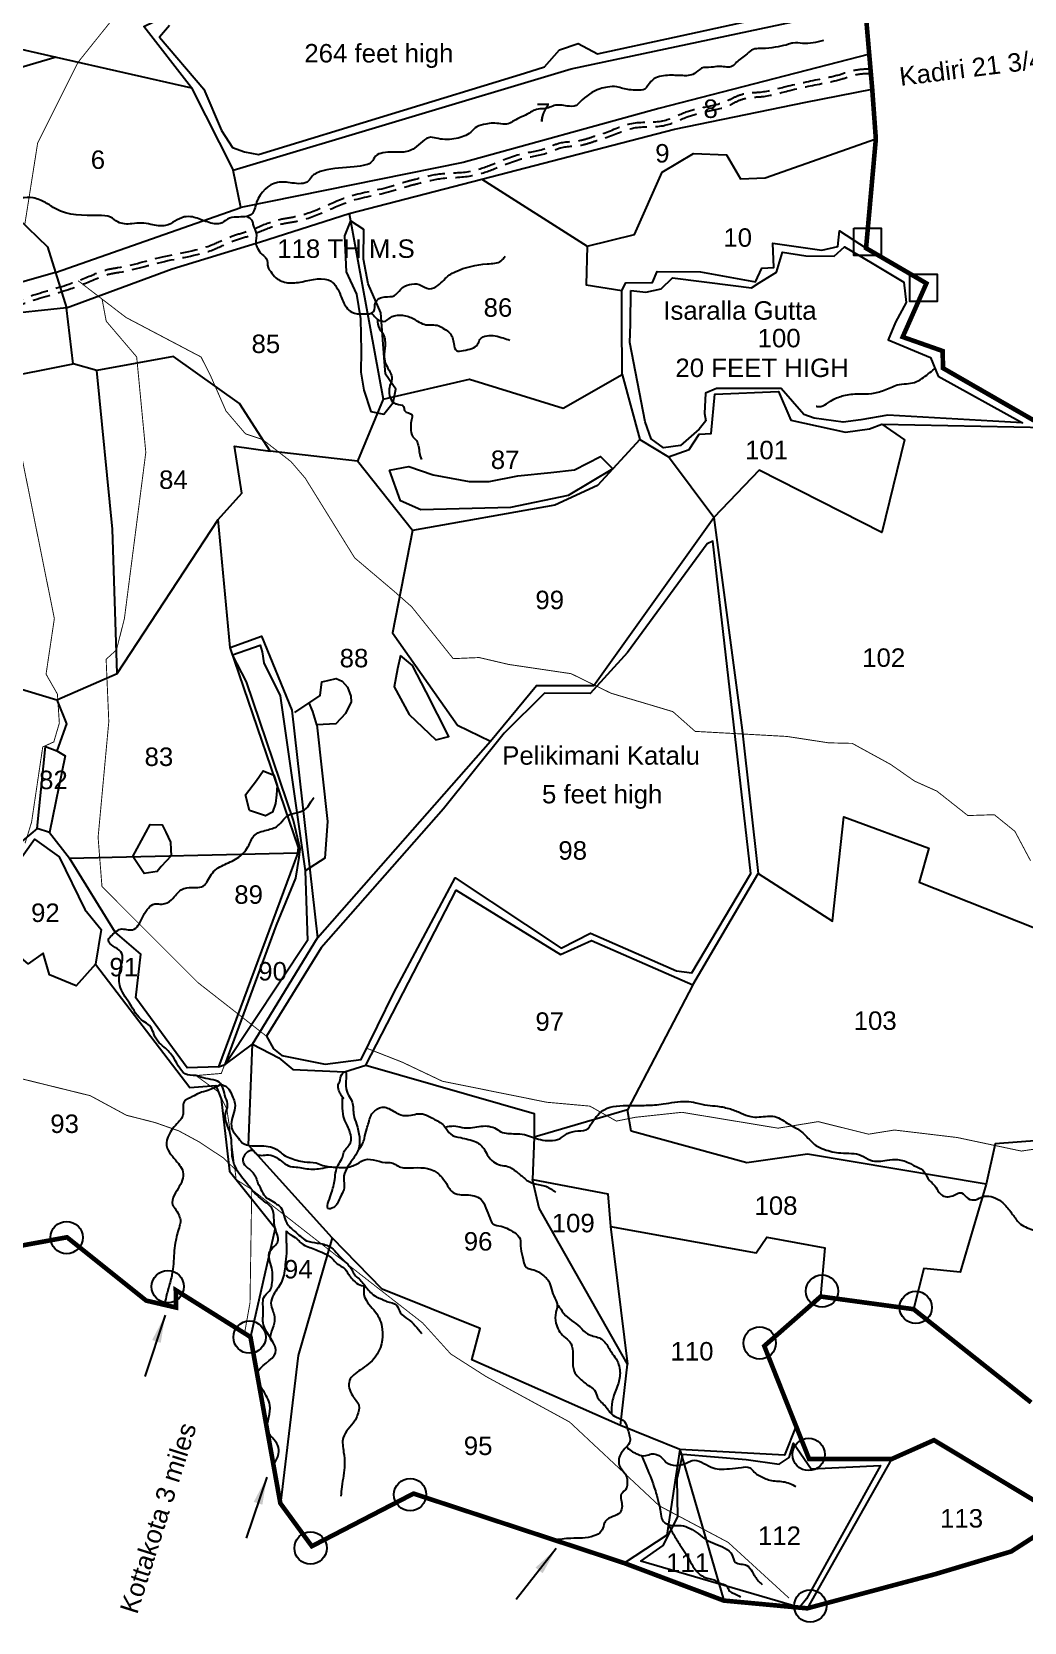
# Model space of a CAD drawing. Header units: feet. Extents: x 814082 to 825211, y 1573861 to 1581762.
# Drawn here: x 816728 to 817803, y 1579119 to 1580842 of the extents above; entities that cross this region are included whole.
import ezdxf
from ezdxf.enums import TextEntityAlignment as Align

# ---------------------------------------------------------------- set-up
doc = ezdxf.new("R2010")
doc.units = ezdxf.units.FT
doc.header["$LTSCALE"] = 15
doc.header["$MEASUREMENT"] = 0
doc.linetypes.add('HIDDEN2', pattern=[0.1875, 0.125, -0.0625])
for name, color, linetype in [('HILL', 223, 'Continuous'), ('PLOT', 7, 'Continuous'), ('PLOT NO', 7, 'Continuous'), ('ROADS', 6, 'HIDDEN2'), ('TANKS-STREAM', 4, 'Continuous'), ('VILLAGE STONES', 240, 'Continuous')]:
    doc.layers.add(name, color=color, linetype=linetype)
doc.layers.add('VILLAGE BOUNDRY', color=5, linetype='HIDDEN2', lineweight=100)
doc.styles.get("Standard").update_dxf_attribs({"font": 'arial.ttf'})
doc.linetypes.add('DOTS', pattern='A,1e-06,-3,["●",Standard,S=3,R=0,X=-1.25,Y=-1.25],-3', length=6.000001)
doc.dimstyles.get("Standard").update_dxf_attribs({"dimtxt": 0.18, "dimasz": 0.18, "dimexe": 0.18, "dimexo": 0.0625, "dimgap": 0.09, "dimtad": 0, "dimtih": 1, "dimtoh": 1, "dimdec": 4, "dimzin": 0, "dimdsep": 46, "dimtxsty": 'Standard', "dimcen": 0.09, "dimadec": 0, "dimazin": 0, "dimtfac": 1, "dimtdec": 4, "dimtofl": 0, "dimtmove": 0, "dimatfit": 3, "dimfxl": 1, "dimtolj": 1, "dimtzin": 0, "dimarcsym": 0})

msp = doc.modelspace()

# ---------------------------------------------------------------- linework, layer by layer
at = {"layer": 'HILL', "lineweight": -2}
for points in [[(816876.6, 1580848.7), (816866.1, 1580836), (816914.1, 1580779.7), (816933.1, 1580734.9), (816945.2, 1580716.7), (816958, 1580711.8), (816973.3, 1580708.9), (817261.3, 1580797.1), (817283.2, 1580803.8), (817299.3, 1580822.4), (817319.8, 1580829.2), (817340.4, 1580818), (817424, 1580836.2), (817571.6, 1580868.3), (817605.9, 1580875.9), (817611.9, 1580884.3), (817620, 1580895.7), (817640.8, 1580901.6)], [(817084.3, 1580496.3), (817084, 1580473), (817087.2, 1580453.6), (817095, 1580430.6), (817108.9, 1580427.7), (817119, 1580440.4), (817121.9, 1580454.6), (817110.9, 1580471.1), (817109.5, 1580488.9), (817105.7, 1580537.3), (817092.1, 1580568.7), (817086.9, 1580595.5), (817087.5, 1580627.9), (817072.9, 1580637.3), (817066.5, 1580620.8), (817068.1, 1580581.9), (817079.4, 1580557.7), (817083.6, 1580531.1), (817084.3, 1580496.3)], [(817376.6, 1580561.8), (817392.8, 1580560), (817409.6, 1580563.6), (817421.8, 1580575.2), (817487.7, 1580567.1), (817507.5, 1580564.6), (817515.7, 1580570), (817534.7, 1580581.5), (817541, 1580603), (817566.3, 1580599.3), (817597, 1580598.8), (817608.2, 1580608.9), (817638.3, 1580591.1), (817672.5, 1580570.8), (817675.2, 1580548.6), (817663.6, 1580527.2), (817655.7, 1580508.1), (817701.3, 1580489.2), (817709.7, 1580468.7), (817801.3, 1580418.3), (817769, 1580420.1), (817655.1, 1580426.6), (817625.8, 1580421.4), (817606.8, 1580419), (817575.4, 1580423.3), (817564.3, 1580427.2), (817539.5, 1580455.6), (817469.4, 1580455.4), (817457.6, 1580450.5), (817456.5, 1580428.3), (817457.9, 1580420.3), (817450.6, 1580411.3), (817430.4, 1580393.9), (817412.1, 1580391.3), (817398.7, 1580401.1), (817392.4, 1580419.5), (817375.7, 1580505.4), (817376.5, 1580525.2), (817376.6, 1580561.8)], [(817115.1, 1580366.9), (817136.2, 1580370.8), (817162.5, 1580361.8), (817201.4, 1580354.8), (817223.3, 1580354.8), (817254.4, 1580361), (817289.9, 1580364.6), (817315.8, 1580367.3), (817344, 1580381.9), (817357.3, 1580368.6), (817308.7, 1580339.7), (817246.4, 1580326.6), (817149.1, 1580323.9), (817127.2, 1580333.7), (817115.1, 1580366.9)], [(816981.9, 1579753.7), (816989.4, 1579740.1), (816998.6, 1579732.9), (817045.5, 1579723.3), (817084.5, 1579728.5), (817120, 1579800.8), (817186.3, 1579925.5), (817301.2, 1579849.3), (817332.9, 1579865.2), (817426.2, 1579824.5), (817442.8, 1579822.4), (817506.7, 1579929.9), (817465.7, 1580290), (817459.5, 1580287.1), (817373, 1580169.5), (817332.7, 1580125.2), (817283.3, 1580125.5), (817239.3, 1580082.2), (817173.6, 1580000), (817041.2, 1579849.6), (816981.9, 1579753.7)], [(816945.1, 1580167), (816974.9, 1580177.3), (816977.3, 1580170.3), (816979.1, 1580158.1), (816996.8, 1580122.5), (817023.7, 1579933), (817026.4, 1579857.4), (816937.2, 1579723.2), (816992.9, 1579874), (817013.6, 1579924.8), (817017.2, 1579947.4), (817018.5, 1579956.7), (817011.1, 1579987.6), (816960.2, 1580137.7), (816945.1, 1580167)], [(817127, 1580166.3), (817124, 1580151.8), (817120.2, 1580132.4), (817136.5, 1580102.4), (817165.5, 1580074.7), (817179.5, 1580078.5), (817154.8, 1580126.7), (817140.1, 1580155.5), (817127, 1580166.3)], [(817012.7, 1580104.6), (817040, 1580122.7), (817041.8, 1580137.7), (817048.4, 1580139.2), (817057.3, 1580141.3), (817064, 1580138.5), (817069.6, 1580132), (817073.3, 1580122.3), (817073.5, 1580116), (817067.5, 1580103.5), (817057, 1580092.2), (817036.4, 1580091.2), (817032, 1580105.4), (817028.3, 1580115)], [(817036.4, 1580091.2), (817047.9, 1579986.3), (817045, 1579946.6), (817023.7, 1579933)], [(816963.3, 1579998.2), (816959.2, 1580015.4), (816971.1, 1580030.7), (816978.3, 1580041.4), (816989.7, 1580036.7), (816993.6, 1580025.3), (816992.7, 1580015.1), (816991.5, 1580006), (816988.4, 1579996.3), (816980.8, 1579992.5), (816963.3, 1579998.2)], [(816836.9, 1579948.3), (816855.8, 1579983), (816869, 1579982.6), (816872.7, 1579974.9), (816877.9, 1579964.1), (816878.3, 1579956.1), (816878.5, 1579949.3), (816867.8, 1579937.6), (816863.4, 1579932.3), (816849.3, 1579929.9), (816836.9, 1579948.3)], [(817427.6, 1579232.9), (817426.8, 1579274.1), (817432.9, 1579301.1), (817501.7, 1579295.3), (817537.4, 1579290), (817548.1, 1579297.2), (817552.8, 1579312.9), (817572.2, 1579285.1), (817647.1, 1579288.6), (817567, 1579144.3), (817559.3, 1579134.7), (817387.5, 1579185.1), (817411.7, 1579201.9), (817427.6, 1579232.9)]]:
    msp.add_lwpolyline(points, dxfattribs=at)
at = {"layer": 'PLOT', "lineweight": -2}
for points in [[(816206.9, 1580871.3), (816331.7, 1580810.6), (816345.7, 1580915.9), (816417.4, 1580938.8), (816655.7, 1580977.3), (816610.1, 1580836), (816625.4, 1580843.7), (816753.8, 1580814.6), (816900.6, 1580781.3), (816848.8, 1580847.7), (816990.3, 1580916.4), (816992.2, 1581168.8), (816937.1, 1581139.6), (816906.2, 1581129.8), (816890.6, 1581152.8), (816855.1, 1581140.6), (816812.4, 1581131.8), (816773.7, 1581105.8), (816753, 1581091.9), (816738, 1581018.1), (816655.7, 1580977.3)], [(816900.6, 1580781.3), (816945.9, 1580692), (817312.2, 1580801.7), (817630.6, 1580869.2)], [(816753.8, 1580814.6), (816583.4, 1580764.3), (816744.4, 1580609.1), (816753.3, 1580581), (816953.9, 1580651.6)], [(817635.5, 1580817.7), (817407, 1580759), (817195.1, 1580700.5), (816953.9, 1580651.6), (816945.9, 1580692)], [(817215.1, 1580682.2), (817424.1, 1580736.6), (817566.3, 1580765.8), (817638.3, 1580779.6)], [(816753.3, 1580581), (816488.7, 1580505.8), (816465.9, 1580543.7), (816457.6, 1580555.2), (816433.2, 1580671.4), (816528.6, 1580691.6), (816529.5, 1580717.8), (816568.5, 1580740.4), (816583.4, 1580764.3)], [(817071.5, 1580645.2), (817215.1, 1580682.2), (817329.2, 1580609.8), (817380.6, 1580622.2), (817410.8, 1580689.7), (817444.5, 1580709.9), (817480.5, 1580708.7), (817495.7, 1580682.6), (817522.2, 1580683.7), (817642.2, 1580725.9)], [(816765.3, 1580542.7), (816879.5, 1580585), (816975.4, 1580614.2), (817071.5, 1580645.2), (817108.4, 1580444), (817080.6, 1580376.6), (816985.9, 1580387.5), (816952.5, 1580439.3), (816881.2, 1580490), (816798.1, 1580474.8), (816772.4, 1580482.2)], [(817329.2, 1580609.8), (817328.3, 1580567.9), (817366.8, 1580561.8), (817371.2, 1580570), (817400, 1580570.2), (817405.2, 1580582.2), (817452.1, 1580582), (817511.7, 1580571), (817518.6, 1580585.8), (817531.6, 1580586.6), (817530.5, 1580612.8), (817583.7, 1580605.2), (817600.9, 1580609.2), (817602.8, 1580626.4), (817631.6, 1580607.5)], [(816753.3, 1580581), (816765.3, 1580542.7)], [(817108.4, 1580444), (817201.8, 1580465.6), (817303.2, 1580434), (817367.4, 1580470.7), (817367, 1580529.5), (817366.8, 1580561.8)], [(816466.4, 1580424.5), (816571, 1580443.2), (816734.4, 1580474.6), (816772.4, 1580482.2), (816765.3, 1580542.7), (816690.1, 1580534.8), (816525, 1580484.9), (816442.9, 1580463.2)], [(816606.8, 1580152.9), (816641.8, 1580152.2), (816754.5, 1580118.2), (816820.2, 1580146.7), (816815.1, 1580303.2), (816798.1, 1580474.8)], [(817367.4, 1580470.7), (817386.6, 1580400.3), (817417.5, 1580381.4), (817440, 1580389.4), (817450.9, 1580406), (817463.7, 1580406.9), (817467.8, 1580449.5), (817536.7, 1580452.1), (817550.2, 1580421), (817609.4, 1580408.2), (817635.3, 1580411.6), (817648.8, 1580416.8), (817827.5, 1580413.4)], [(817648.8, 1580416.8), (817673.2, 1580400), (817648.8, 1580299.4), (817515.8, 1580367.1), (817466.6, 1580315.7), (817417.5, 1580381.4)], [(816820.2, 1580146.7), (816929.5, 1580313.4), (816955, 1580342.1), (816947.2, 1580392.9), (816985.9, 1580387.5)], [(817386.6, 1580400.3), (817340.4, 1580350.4), (817294.3, 1580329), (817140.2, 1580301.7), (817080.6, 1580376.6)], [(817140.2, 1580301.7), (817118.3, 1580190.7), (817188.9, 1580090.7), (817224.7, 1580073.3), (817274.6, 1580133.6), (817336.6, 1580133.6), (817466.6, 1580315.7), (817497.2, 1580085.2), (817514.7, 1579929.9), (817595.3, 1579878.5), (817607.5, 1579991.5), (817699.7, 1579957.3), (817689.3, 1579920.6), (817850.6, 1579856.8), (817880.4, 1579927.5)], [(816746.7, 1579974.3), (816768.4, 1579946.7), (817015.7, 1579952.5), (817016.6, 1579958.2), (816942.4, 1580174.9), (816929.5, 1580313.4)], [(816942.4, 1580174.9), (816976.4, 1580187.2), (817009.3, 1580107), (817037, 1579860.2)], [(816754.5, 1580118.2), (816765.1, 1580092.3), (816754.8, 1580062.9), (816763.6, 1580057.6), (816746.7, 1579974.3), (816733.2, 1579978.6), (816742.5, 1580067.5), (816754.8, 1580062.9)], [(817053, 1579535.3), (816962.3, 1579635.7), (816966.7, 1579745.3), (817037, 1579860.2), (817224.7, 1580073.3)], [(816733.2, 1579978.6), (816712.9, 1579961.5)], [(816685.7, 1579904.8), (816730.5, 1579967.2), (816757.1, 1579948.2), (816785.1, 1579891.2), (816802.7, 1579869.5), (816796.4, 1579831.7), (816775.5, 1579808.5), (816746.9, 1579820.3), (816739.7, 1579843.7), (816723.7, 1579832), (816691.8, 1579859)], [(817015.7, 1579952.5), (816929.9, 1579720.7), (816937.2, 1579723.2), (816966.7, 1579745.3)], [(816929.9, 1579720.7), (816896, 1579719.4), (816840.2, 1579795.5), (816845.6, 1579842.7), (816818, 1579866.3), (816768.4, 1579946.7)], [(816966.7, 1579745.3), (816995.2, 1579730.3), (817010.4, 1579717.6), (817066.5, 1579715.2), (817089.5, 1579722.3), (817187.3, 1579912.1), (817300.6, 1579842.4), (817334.1, 1579857.4), (817444, 1579809.5), (817514.7, 1579929.9)], [(816796.4, 1579831.7), (816898.8, 1579698), (816927, 1579700.5), (816932.7, 1579686), (816941.7, 1579607.7), (816991.3, 1579545.7), (816964.5, 1579427.9)], [(817444, 1579809.5), (817373, 1579674)], [(817089.5, 1579722.3), (817271.9, 1579670.1), (817272, 1579644.3)], [(817761.9, 1579593.5), (817568.1, 1579626), (817502.3, 1579616.5), (817376.9, 1579650.9), (817373, 1579674), (817272, 1579644.3), (817270.3, 1579598.4), (817351.8, 1579582.8), (817354.7, 1579547.5), (817373, 1579398.3), (817277.2, 1579567.5), (817270.3, 1579598.4)], [(817819.2, 1579640.9), (817771.6, 1579637.3), (817761.9, 1579593.5), (817733.4, 1579498.1), (817694.2, 1579502.2), (817683.1, 1579458)], [(817354.7, 1579547.5), (817512.4, 1579519.1), (817524.2, 1579536.1), (817586.8, 1579524.6), (817582.4, 1579471.7)], [(817365.4, 1579332.1), (817204.3, 1579403), (817213.6, 1579436.9), (817107.4, 1579479.7), (817053, 1579535.3), (817016.1, 1579407.7), (816996.9, 1579247.7)], [(817555.7, 1579331.5), (817543.1, 1579299.8), (817429.7, 1579306), (817365.4, 1579332.1), (817373, 1579398.3)], [(817429.7, 1579306), (817415.8, 1579213.3), (817369.3, 1579183)], [(817429.7, 1579306), (817477.4, 1579142.3)], [(817659.2, 1579295.6), (817567.8, 1579133.9)]]:
    msp.add_lwpolyline(points, dxfattribs=at)
at = {"layer": 'ROADS', "linetype": 'DOTS', "lineweight": -2, "ltscale": 0.15, "const_width": 1}
for points in [[(816830.1, 1580874.3), (816777.8, 1580809.1), (816733.9, 1580721.5), (816719.9, 1580632.7)], [(816981.9, 1579753.7), (816907.5, 1579811.9), (816803.6, 1579915.8), (816799.4, 1579969.2), (816811, 1580094.6), (816808.1, 1580162.1), (816819.3, 1580172.3), (816827.9, 1580206.2), (816851.1, 1580386.3), (816841.2, 1580489.7), (816808.2, 1580528.4), (816803.7, 1580552.3)], [(816707.2, 1580428.7), (816728.3, 1580323.9), (816752, 1580206.2), (816743, 1580146), (816755.3, 1580124.4), (816757.4, 1580093), (816751.4, 1580072.6), (816739.4, 1580067.1), (816727.3, 1579985.6), (816720.3, 1579962.9)], [(816622.2, 1579793), (816641.7, 1579759.5), (816663.2, 1579735.2), (816683, 1579715.9), (816738.9, 1579702.1), (816790.9, 1579689.3), (816830.1, 1579668.1), (816861.1, 1579660.2), (816886.8, 1579651.2), (816908.8, 1579639.3), (816935.1, 1579621.9), (816951.9, 1579605.6)], [(816965.9, 1579587.7), (817070.6, 1579505.9), (817151, 1579443.2), (817181.5, 1579409.5), (817219.7, 1579385.1), (817310.3, 1579335.8), (817407.6, 1579244.9), (817448.6, 1579223.2), (817482.1, 1579205.4), (817548.2, 1579144.9)]]:
    msp.add_lwpolyline(points, dxfattribs=at)
at = {"layer": 'ROADS', "lineweight": -2, "ltscale": 10, "const_width": 1}
for points in [[(816777.8, 1580572.2), (816829.7, 1580532.4), (816911, 1580489.6), (816921.6, 1580468.5), (816938, 1580431.1), (816959.1, 1580406.4), (816977.8, 1580400.1), (817008.5, 1580376.2), (817023.8, 1580358.4), (817077.4, 1580272), (817120.6, 1580235.4), (817139.2, 1580219), (817184.2, 1580162.8), (817212.3, 1580164), (817244.4, 1580156.5), (817312, 1580146.5), (817355.3, 1580125.3), (817393.1, 1580114.1), (817422.2, 1580105.4), (817446.4, 1580084), (817545.9, 1580078.5), (817590.9, 1580071.6), (817616.6, 1580071), (817658.4, 1580048.1), (817684.2, 1580030.1), (817708.3, 1580019.3), (817741.9, 1579992.8), (817770.6, 1579993.7), (817792.9, 1579975.7), (817809.8, 1579943.9)], [(816955.9, 1579774), (816932.9, 1579713.4), (816905.4, 1579711.1), (816929.9, 1579693.3), (816938.9, 1579674.7), (816943.5, 1579644), (816949, 1579598.5), (816965.9, 1579587.7), (816964, 1579464.9), (816958.1, 1579431.9)], [(818527.3, 1579444.2), (818305.2, 1579536.8), (818081.7, 1579588.2), (817933.9, 1579622.3), (817847.7, 1579636.4), (817799.9, 1579629.3), (817730.2, 1579644), (817662.4, 1579652.1), (817634.3, 1579647.6), (817579.7, 1579661.2), (817536.3, 1579654.1), (817432.1, 1579671.3), (817381.6, 1579665.9), (817361, 1579661.8), (817332.3, 1579678), (817285.6, 1579682.2), (817172.4, 1579705), (817129, 1579725.6), (817090.5, 1579740.7)]]:
    msp.add_lwpolyline(points, dxfattribs=at)
at = {"layer": 'ROADS', "lineweight": -2, "ltscale": 10}
for points in [[(814950.2, 1580391.8), (814955.3, 1580392.3), (814962.8, 1580393.2), (814970.9, 1580393.4), (814975.9, 1580394.3), (814991.9, 1580393.1), (815009.4, 1580388.9), (815019.4, 1580387.1), (815031.1, 1580386.3), (815046.5, 1580385.1), (815055.2, 1580385), (815082.5, 1580383.4), (815096, 1580380.9), (815119.4, 1580380), (815133.2, 1580380), (815153.1, 1580377.7), (815167.1, 1580376.3), (815187.1, 1580373.9), (815229.8, 1580371.5), (815245.2, 1580371.1), (815271.2, 1580370), (815290.1, 1580368.8), (815316.7, 1580368.4), (815336.4, 1580367.8), (815357.6, 1580367.6), (815394.2, 1580369.6), (815445, 1580372.1), (815473.3, 1580374.2), (815492.4, 1580376.4), (815513, 1580376.4), (815529.4, 1580378.5), (815551.2, 1580381), (815602.4, 1580386.6), (815644.5, 1580385.8), (815686.8, 1580392.8), (815739.1, 1580400.9), (815776, 1580405.1), (815877.9, 1580421.1), (815921.3, 1580428.6), (815943.5, 1580433.2), (815978.7, 1580429), (816018.8, 1580429.5), (816052.1, 1580429.3), (816074.5, 1580435.3), (816155.9, 1580443.5), (816197.8, 1580445.8), (816238.8, 1580442.7), (816250.6, 1580445), (816278.3, 1580448.5), (816333.7, 1580454.4), (816377.7, 1580460.8), (816406.3, 1580467.6), (816417.7, 1580471.9), (816429.1, 1580474.8), (816464.7, 1580484), (816481.4, 1580487.9), (816543.2, 1580503), (816662.8, 1580538.8), (816693.4, 1580545), (816725.8, 1580555.6), (816767.8, 1580568.6), (816794.7, 1580579.1), (816810.3, 1580584.6), (816820.5, 1580586.4), (816869.3, 1580598.1), (816925, 1580612), (816944.2, 1580620.4), (816961.3, 1580625.9), (816975.2, 1580631.4), (816996.4, 1580638.7), (817013.8, 1580641.9), (817073.1, 1580664.1), (817114.4, 1580673.9), (817134.5, 1580680.1), (817143.6, 1580682.4), (817169.1, 1580687.9), (817201.3, 1580690.6), (817225, 1580697.7), (817257.9, 1580709.6), (817284.4, 1580715.7), (817298.8, 1580721.2), (817322.5, 1580724.4), (817333.9, 1580727.8), (817348.8, 1580732.6), (817379.7, 1580743), (817411.5, 1580745.5), (817435.4, 1580754.6), (817455.1, 1580760.1), (817480.4, 1580766.9), (817490.7, 1580771.9), (817502.3, 1580775.3), (817517.2, 1580776.7), (817544.6, 1580782.6), (817583.8, 1580791.2), (817603.5, 1580795.8), (817618.5, 1580800.3), (817636.4, 1580801.9)], [(814952.4, 1580386.9), (814957.4, 1580387.5), (814964.9, 1580388.4), (814973, 1580388.6), (814978, 1580389.4), (814994, 1580388.2), (815011.5, 1580384.1), (815021.6, 1580382.2), (815033.3, 1580381.4), (815048.7, 1580380.2), (815057.4, 1580380.1), (815084.6, 1580378.5), (815098.2, 1580376.1), (815121.5, 1580375.2), (815135.3, 1580375.2), (815155.2, 1580372.8), (815169.2, 1580371.4), (815189.2, 1580369.1), (815232, 1580366.6), (815247.3, 1580366.2), (815273.3, 1580365.2), (815292.2, 1580363.9), (815318.8, 1580363.5), (815338.5, 1580362.9), (815359.7, 1580362.7), (815396.3, 1580364.8), (815447.2, 1580367.2), (815475.4, 1580369.3), (815494.5, 1580371.6), (815515.1, 1580371.6), (815531.5, 1580373.7), (815553.3, 1580376.1), (815604.6, 1580381.7), (815646.6, 1580380.9), (815689, 1580388), (815741.2, 1580396), (815778.1, 1580400.2), (815880, 1580416.2), (815923.5, 1580423.7), (815945.6, 1580428.3), (815980.8, 1580424.1), (816020.9, 1580424.6), (816054.2, 1580424.5), (816076.6, 1580430.4), (816158, 1580438.7), (816199.9, 1580440.9), (816240.9, 1580437.8), (816252.7, 1580440.1), (816280.4, 1580443.7), (816335.8, 1580449.5), (816379.9, 1580455.9), (816408.4, 1580462.7), (816419.8, 1580467.1), (816431.2, 1580469.9), (816466.9, 1580479.1), (816483.5, 1580483), (816545.3, 1580498.2), (816664.9, 1580534), (816695.5, 1580540.1), (816727.9, 1580550.7), (816769.9, 1580563.7), (816796.9, 1580574.2), (816812.4, 1580579.7), (816822.7, 1580581.5), (816871.4, 1580593.2), (816927.1, 1580607.1), (816946.3, 1580615.6), (816963.4, 1580621), (816977.3, 1580626.5), (816998.6, 1580633.8), (817015.9, 1580637), (817075.2, 1580659.3), (817116.5, 1580669.1), (817136.6, 1580675.2), (817145.7, 1580677.5), (817171.2, 1580683), (817203.4, 1580685.8), (817227.1, 1580692.9), (817260, 1580704.7), (817286.5, 1580710.9), (817300.9, 1580716.3), (817324.6, 1580719.5), (817336.1, 1580723), (817350.9, 1580727.7), (817381.9, 1580738.1), (817413.6, 1580740.6), (817437.6, 1580749.7), (817457.2, 1580755.2), (817482.5, 1580762), (817492.8, 1580767.1), (817504.5, 1580770.5), (817519.3, 1580771.8), (817546.7, 1580777.8), (817585.9, 1580786.3), (817605.6, 1580790.9), (817620.7, 1580795.5), (817638.5, 1580797)]]:
    msp.add_spline(points, degree=3, dxfattribs=at)
at = {"layer": 'TANKS-STREAM', "lineweight": -2}
for points in [[(817585.4, 1580832.4), (817562.8, 1580829.3), (817552.4, 1580829.7), (817547.7, 1580828.4), (817536.5, 1580825.8), (817522.5, 1580823.9), (817507.6, 1580822), (817501.1, 1580816.5), (817495, 1580812.4), (817485.2, 1580804.1), (817472.1, 1580804.5), (817463.6, 1580803.5), (817453.3, 1580802.4), (817445.6, 1580796.6), (817431.2, 1580794.5), (817414.4, 1580794.5), (817398.5, 1580788.2), (817391.7, 1580779.9), (817383.9, 1580778.7), (817375, 1580779.2), (817368.2, 1580780.4), (817361.4, 1580782.3), (817351.4, 1580782), (817343.4, 1580780.1), (817321.5, 1580765.7), (817317.4, 1580762.2), (817307.6, 1580761.5), (817293.5, 1580761.9), (817287.5, 1580759.6), (817272.6, 1580757.2), (817266.5, 1580753.8), (817249.9, 1580745.5), (817243.9, 1580742.3), (817227.2, 1580743.1), (817219.4, 1580742), (817209.9, 1580739.1), (817203.2, 1580733.1), (817187.5, 1580726.4), (817167.8, 1580726.2), (817159.9, 1580727.6), (817142.3, 1580715.9), (817128.8, 1580711.5), (817118.9, 1580711.6), (817107.9, 1580710.7), (817100.1, 1580707.3), (817095.8, 1580700.9), (817089.7, 1580697.8), (817076.9, 1580695.7), (817043.1, 1580691.3), (817031.8, 1580685.7), (817027.5, 1580680.3), (817009.6, 1580678.1), (816993.8, 1580678.7), (816971.2, 1580657.2), (816965.7, 1580644.1), (816949.6, 1580641.2), (816939.6, 1580638.9), (816931.6, 1580634.1), (816923.7, 1580634.3), (816908.5, 1580639.3), (816901.6, 1580641.3), (816892.8, 1580641.3), (816872.6, 1580632.1), (816856.6, 1580633.3), (816846.4, 1580634.7), (816836.1, 1580633.9), (816820.7, 1580635.9), (816812.9, 1580641), (816799.7, 1580642.8), (816753.6, 1580650), (816742.3, 1580656.9), (816729.1, 1580661.9), (816716.1, 1580661.9), (816621, 1580624.7), (816603.3, 1580619.8), (816587.7, 1580624), (816552, 1580650.3), (816512.8, 1580662.8), (816492, 1580670.1), (816480.2, 1580666.9), (816467.4, 1580669.4), (816456.6, 1580670.4), (816447.6, 1580668.3), (816432, 1580661), (816430.9, 1580654.1), (816432.7, 1580640.9), (816434.4, 1580626.1), (816441, 1580608), (816445.9, 1580582.1), (816450.4, 1580572), (816453.9, 1580553.8), (816455.9, 1580546.5), (816462.8, 1580542.9), (816472.5, 1580540.9), (816480.8, 1580539.1), (816494, 1580536.1), (816507.2, 1580537), (816514.8, 1580540.5), (816515.8, 1580544), (816530.7, 1580543.4), (816534.6, 1580544.5), (816537.3, 1580554.4), (816545.2, 1580561.7), (816568.2, 1580594.1), (816574.4, 1580597.8), (816579.8, 1580599.8), (816584.4, 1580603.8), (816591.1, 1580610), (816594.4, 1580614.2), (816598.8, 1580618.1), (816601.4, 1580620.2), (816602.2, 1580624)], [(816961.1, 1580642), (816966.4, 1580636.8), (816967.3, 1580632.3), (816970.8, 1580623.8), (816970.2, 1580612.7), (816972, 1580607.6), (816977.3, 1580600.5), (816981.7, 1580596.3), (816983.7, 1580586.5), (816986.4, 1580582.1), (816992.1, 1580575.5), (817004.8, 1580570.1), (817020.4, 1580571.2), (817051.8, 1580571.6), (817062.2, 1580556.4), (817068.4, 1580543.5), (817074.4, 1580538.2), (817086.6, 1580536.2), (817098.1, 1580538.9), (817099.9, 1580548.4), (817110.1, 1580554.8), (817120.2, 1580555.9), (817127.3, 1580563), (817136.9, 1580568.1), (817147.5, 1580568.1), (817158.3, 1580563.5), (817167.6, 1580567.2), (817180.1, 1580578.5), (817186.5, 1580582), (817221.1, 1580590.5), (817236.2, 1580593.8), (817240.6, 1580598.9)], [(817095.9, 1580537.2), (817099.9, 1580532.5), (817104.2, 1580529.3), (817110.7, 1580528.5), (817115.9, 1580532.2), (817120.2, 1580534.3), (817127.4, 1580535), (817134.2, 1580533.9), (817145.6, 1580528.5), (817152.7, 1580525), (817168.6, 1580523.4), (817174.6, 1580519.9), (817180.3, 1580515.7), (817184.9, 1580504.1), (817187.7, 1580496.5), (817195.4, 1580496.7), (817204.4, 1580498.8), (817210.7, 1580503.1), (817213.2, 1580508.5), (817220.9, 1580512.7), (817238.3, 1580510.2), (817245.4, 1580507.8)], [(817102.1, 1580530.6), (817104.3, 1580520.1), (817107.5, 1580515.7), (817110.4, 1580502.1), (817109.4, 1580489.8), (817111.5, 1580481.1), (817117.8, 1580465.7), (817115, 1580456.4), (817114.9, 1580450.3), (817118.9, 1580440.5), (817122.6, 1580438.7), (817130.5, 1580436), (817131.6, 1580431.5), (817139.5, 1580426.8), (817139.1, 1580421.5), (817138.2, 1580414.8), (817139.5, 1580405.4), (817141.1, 1580402.4), (817145.3, 1580397.8), (817145.8, 1580395.2), (817147.1, 1580390.4), (817147.6, 1580385.7), (817150, 1580378.4)], [(817577.5, 1580436.4), (817578.5, 1580436.1), (817595, 1580442.9), (817607.4, 1580447.8), (817623.4, 1580449.7), (817638, 1580450.2), (817651.1, 1580453.6), (817658.4, 1580456.5), (817665.4, 1580459.4), (817675.3, 1580460.6), (817684.1, 1580462.1), (817692.1, 1580466.2), (817705.7, 1580476.8)], [(816989.4, 1579289.6), (816994.9, 1579301.3), (816994.3, 1579310.2), (816982.6, 1579327.4), (816984.5, 1579340.9), (816985.4, 1579354.1), (816978, 1579370.4), (816971.6, 1579388.2), (816991.8, 1579410.5), (816978.6, 1579441.2), (816978.3, 1579456.5), (816979.9, 1579472.5), (816986.3, 1579479.5), (816987.8, 1579484.8), (816987.5, 1579502.6), (816985.6, 1579520.6), (816994.3, 1579531.4), (816991.3, 1579545.7), (816987.5, 1579567.6), (816977.4, 1579576.5), (816969.4, 1579583.6), (816961.1, 1579593.7), (816949.4, 1579609.6), (816945.4, 1579620.4), (816942.6, 1579648.5), (816937.4, 1579669.8), (816939.8, 1579678.9), (816937.6, 1579687.5), (816930.7, 1579703.8), (816910.9, 1579709.4), (816908.5, 1579710.5), (816896.4, 1579711.8), (816881.3, 1579730.3), (816871, 1579741.9), (816864.1, 1579748.4), (816859.3, 1579757.6), (816855.2, 1579765.2), (816848.3, 1579770.1), (816833.4, 1579789.5), (816823, 1579808.6), (816823.7, 1579826.7), (816823.9, 1579845.2), (816810.5, 1579857.3), (816818, 1579866.3), (816823.7, 1579869.7), (816836.8, 1579869.1), (816847.4, 1579882.2), (816852.6, 1579891), (816858.6, 1579896.4), (816863.6, 1579897.1), (816868.8, 1579896.9), (816878.9, 1579901.6), (816884.5, 1579907.8), (816889.5, 1579912.2), (816895.7, 1579914.5), (816913.3, 1579916.4), (816922.3, 1579929.3), (816934.8, 1579939), (816950.1, 1579946.5), (816961.8, 1579959), (816968.2, 1579970.7), (816982, 1579977.1), (816993.9, 1579981.6), (817000.6, 1579988.8), (817004.8, 1579992.5), (817025.2, 1580000.7), (817030, 1580007.6), (817033.4, 1580012.4)], [(817065, 1579686.6), (817061.5, 1579691.9), (817059.7, 1579698), (817059.7, 1579701.1), (817061.3, 1579704.8), (817063.4, 1579712.3), (817066.5, 1579715.2), (817067.8, 1579699.9), (817070.9, 1579689.9), (817074.7, 1579682.4), (817076.4, 1579668.3), (817079.4, 1579658.4), (817081.4, 1579631.1), (817075.1, 1579619.9), (817065.6, 1579599.7), (817066, 1579589.3), (817062.9, 1579581.4), (817058.5, 1579572.3), (817054.4, 1579568), (817048.5, 1579567.2), (817049.1, 1579574.5), (817052.4, 1579584.1), (817055.8, 1579598.5), (817057.3, 1579607.9), (817060.5, 1579615.8), (817064.2, 1579622.5), (817065.8, 1579628.2), (817072.9, 1579638.4), (817072.3, 1579649.8), (817066.8, 1579662.5), (817064.6, 1579672.8), (817065, 1579686.6), (817065.2, 1579685.9)], [(816932.6, 1579701.6), (816918.3, 1579694.9), (816909.1, 1579692.2), (816901.7, 1579688.3), (816892.6, 1579682.8), (816891.6, 1579675.2), (816891.1, 1579668), (816881.8, 1579655.6), (816874.3, 1579632.5), (816880, 1579623.6), (816886.4, 1579615.7), (816890.7, 1579608.8), (816891.2, 1579600.1), (816882, 1579581.5), (816880.1, 1579571), (816883.8, 1579565.8), (816887.2, 1579559.1), (816888.7, 1579553.5), (816887.7, 1579548.2), (816883.5, 1579532.3), (816882, 1579521.5), (816880, 1579498.5), (816878.8, 1579492.5), (816876.9, 1579485.1), (816873.2, 1579471.4), (816871.4, 1579462.5)], [(816932.8, 1579701.3), (816935.7, 1579700.5), (816942.2, 1579694.6), (816945.4, 1579687.4), (816947.7, 1579680.9), (816943.9, 1579661), (816944.8, 1579652.5), (816950.2, 1579645.2), (816955.6, 1579638.4), (816965.9, 1579635.1), (816976.6, 1579635), (816994.9, 1579629.7), (817000.4, 1579625.2), (817007.3, 1579622), (817022.7, 1579617.6), (817035.7, 1579616.4), (817042.8, 1579613.8), (817058.1, 1579611.8), (817067.5, 1579611.6), (817080, 1579615.4), (817088.5, 1579619.9), (817113.6, 1579616.8), (817115.7, 1579616.9), (817127.2, 1579611.8), (817133.5, 1579611.1), (817163.4, 1579607.9), (817172.2, 1579600.5), (817178.2, 1579591.7), (817182.2, 1579586), (817191, 1579582.2), (817198.5, 1579581.9), (817214.2, 1579577.2), (817219.6, 1579567.6), (817223.8, 1579556.8), (817227.3, 1579550.3), (817236.1, 1579547.8), (817244.2, 1579544.6), (817257.2, 1579532.2), (817257.2, 1579526.7), (817259.4, 1579515.1), (817263.5, 1579503.2), (817271.5, 1579500.5), (817283.8, 1579492.8), (817287.5, 1579488.8), (817290.7, 1579479.7), (817294.4, 1579469.9), (817297, 1579461.8), (817295.4, 1579454.5), (817295.4, 1579443), (817304.2, 1579428.4), (817310.5, 1579422.6), (817313.8, 1579412.3), (817313.9, 1579396.8), (817315.3, 1579390.9), (817325.9, 1579379), (817330.8, 1579375.2), (817337.2, 1579370.2), (817340.6, 1579362.4), (817350, 1579351.8), (817353.7, 1579346.5), (817361.3, 1579340.9), (817369.7, 1579336.3), (817373.5, 1579327), (817375.7, 1579314.7), (817366.3, 1579302.1), (817364.2, 1579289.1), (817369.5, 1579281), (817371.8, 1579277.4), (817372.7, 1579269.8), (817372, 1579264.2), (817366.4, 1579257.5), (817367.2, 1579244.5), (817365, 1579237.7), (817349.5, 1579228.8), (817347.6, 1579224.6), (817344.7, 1579217.5), (817336.6, 1579212.3), (817311.8, 1579209.7), (817292.6, 1579207.7)], [(817081, 1579630), (817086, 1579637.2), (817088, 1579643.1), (817090.5, 1579653.3), (817092.7, 1579660.4), (817094.7, 1579667.1), (817102.8, 1579675.3), (817108.8, 1579677), (817114.5, 1579675.3), (817127.4, 1579668.6), (817138.5, 1579668.1), (817146.4, 1579669.8), (817164, 1579663.6), (817175.2, 1579655.7), (817181.1, 1579647.8), (817192.3, 1579643.9), (817200.4, 1579641.9), (817208.8, 1579639.2), (817218.3, 1579630.7), (817222.2, 1579623.6), (817235.3, 1579614.2), (817243, 1579612.7), (817252.7, 1579607), (817261.8, 1579599.5), (817265, 1579597), (817271.2, 1579594.4), (817284.5, 1579591.1), (817295.2, 1579584.9)], [(817175.5, 1579655.3), (817184.9, 1579656.5), (817193.8, 1579655), (817203, 1579654.5), (817212.2, 1579656), (817229, 1579654.3), (817235.9, 1579650.3), (817251.5, 1579648.1), (817261.4, 1579647.1), (817278.8, 1579641.7), (817289.2, 1579640.7), (817299.6, 1579642.7), (817307.8, 1579648.3), (817319.4, 1579651.1), (817330.3, 1579653.8), (817334, 1579659.2), (817337.1, 1579663.4), (817342.4, 1579669.9), (817347.9, 1579674.1), (817375.5, 1579678.7), (817393.2, 1579678.9), (817411.7, 1579680.3), (817437, 1579683.1), (817447.2, 1579681.6), (817459.8, 1579678.9), (817470.7, 1579677.9), (817484.6, 1579674.9), (817496.4, 1579670.5), (817506.6, 1579666.7), (817524.9, 1579667), (817532.6, 1579666.7), (817548.2, 1579658.3), (817560.1, 1579651.4), (817571.4, 1579640.6), (817577.3, 1579635.4), (817586, 1579631.2), (817604.1, 1579627.3), (817616, 1579626.8), (817626.4, 1579624.6), (817636.5, 1579619.4), (817654.4, 1579619.4), (817665.7, 1579620.1), (817679.6, 1579615.7), (817684.1, 1579613.2), (817693, 1579608.7), (817698.4, 1579600.1), (817707.1, 1579590.2), (817712.1, 1579582.8), (817723.9, 1579580.3), (817735.1, 1579584), (817742.3, 1579577.8), (817750.2, 1579576.6), (817757.9, 1579579.9), (817776.1, 1579576), (817783.2, 1579569.8), (817791.2, 1579559.4), (817799.1, 1579550.2), (817814.2, 1579543.1), (817825.8, 1579535.6), (817833.8, 1579525), (817846.6, 1579517.3), (817850, 1579513.7), (817863.1, 1579505), (817870.5, 1579497.9)], [(816961.6, 1579628.9), (816956.4, 1579621.4), (816956.9, 1579616.3), (816963.8, 1579609.4), (816970.2, 1579601.5), (816972, 1579595.9), (816975, 1579589.8), (816978.9, 1579581.9), (816985.8, 1579576.3), (816992.9, 1579571.9), (816997.3, 1579568.1), (817000.6, 1579559.7), (817003.9, 1579551.3), (817012.3, 1579542.4), (817018.7, 1579537), (817025.3, 1579532.2), (817036.9, 1579529.7), (817050.2, 1579525.8), (817064.2, 1579512.1), (817071.6, 1579504.7), (817075.2, 1579499.1), (817078.5, 1579494), (817083.4, 1579489.7), (817087.7, 1579484.6), (817090.8, 1579480.5), (817096.1, 1579474.9), (817102.5, 1579470.6), (817108.1, 1579468.3), (817111.9, 1579466.5), (817123, 1579462), (817126.8, 1579454.4), (817135.2, 1579447.2), (817143.1, 1579440.1), (817150.3, 1579431.7)], [(816961.6, 1579628.9), (816967.3, 1579630.1), (816970.6, 1579626.5), (816984.1, 1579625.1), (816992.7, 1579622.3), (816999.9, 1579616.9), (817008, 1579612.6), (817016, 1579611.8), (817023.6, 1579610.5), (817032, 1579609.8), (817040.5, 1579610.5), (817050.7, 1579612.3)], [(817003.2, 1579543), (817003.2, 1579532.2), (817003.6, 1579525.5), (817003.4, 1579518.4), (817002.2, 1579506.3), (816998.6, 1579488.5), (816989.6, 1579473.6), (816986.7, 1579464.4), (816988.7, 1579456.3), (816990.3, 1579443), (816988.4, 1579423.2), (816989, 1579423)], [(817003.2, 1579543), (817005.7, 1579540.3), (817009.3, 1579537.9), (817016.2, 1579532.9), (817020.1, 1579529), (817027, 1579525.6), (817040.6, 1579520.2), (817051.1, 1579514.5), (817059.8, 1579506.3), (817065.3, 1579503), (817071.1, 1579495.4), (817074.9, 1579490.6), (817081.1, 1579485.1), (817088.8, 1579483.1)], [(817087.6, 1579484.7), (817088.2, 1579471.2), (817092.8, 1579463.6), (817100, 1579454.9), (817107.4, 1579436.5), (817099.7, 1579406.1), (817083.6, 1579392.3), (817071.9, 1579380.6), (817075, 1579364.5), (817081.9, 1579353.9), (817080.3, 1579342.9), (817077.3, 1579336.8), (817065, 1579318.7), (817065.5, 1579303.2), (817066.5, 1579289.4), (817063.5, 1579265.7), (817062.5, 1579255.5)], [(817296.9, 1579463.3), (817301.4, 1579457.3), (817304.2, 1579453.2), (817321.6, 1579438.7), (817329.8, 1579431.3), (817342.6, 1579426.8), (817347.5, 1579423.5), (817354.9, 1579412.4), (817358.2, 1579407.9), (817362.8, 1579400), (817364.8, 1579392.2), (817363.2, 1579377.8), (817357.8, 1579363), (817356.6, 1579358), (817355.8, 1579344.3)], [(817372.2, 1579309), (817374.1, 1579306.6), (817380.3, 1579302.8), (817384.2, 1579300.8), (817393, 1579299.4), (817399.1, 1579301.2), (817409.3, 1579298), (817414.8, 1579292.4), (817425.4, 1579288.7), (817432.9, 1579289.9), (817438.1, 1579291.9), (817443.3, 1579294), (817463.6, 1579287), (817472.3, 1579284.7), (817483.6, 1579285.2), (817496.5, 1579286.6), (817505.5, 1579286.2), (817510.5, 1579281.4), (817515.7, 1579277.8), (817527.4, 1579272.8), (817541.8, 1579271.1), (817549.1, 1579269.2), (817555.5, 1579265.8)], [(817388.2, 1579299.5), (817394, 1579285.9), (817398.6, 1579274.5), (817403.9, 1579259.1), (817407.1, 1579246.8), (817408.9, 1579238.3), (817410.9, 1579229.6), (817417.5, 1579224.5), (817431.4, 1579223.6), (817449.6, 1579214.8), (817458.1, 1579208.5), (817468, 1579203.7), (817486.4, 1579191.5), (817489.9, 1579183.9), (817502.4, 1579180.4), (817508.3, 1579173.7), (817511.2, 1579168.4), (817519.1, 1579159.6)], [(817417.5, 1579224.5), (817423.6, 1579212.8), (817430.9, 1579201.4), (817436.7, 1579192.6), (817441.4, 1579183.9), (817453.9, 1579169), (817461.2, 1579166.1), (817467.1, 1579164.6), (817471.8, 1579161.7), (817478.8, 1579159.4), (817481.1, 1579157.3), (817482.9, 1579153.5), (817487, 1579150.6), (817495.7, 1579146.5)]]:
    msp.add_spline(points, degree=3, dxfattribs=at)
at = {"layer": 'VILLAGE BOUNDRY', "lineweight": -2, "ltscale": 25, "const_width": 5}
for points in [[(817630.6, 1580869.2), (817638.3, 1580779.6), (817642.2, 1580725.9), (817631.6, 1580607.5), (817697, 1580569.4), (817671.3, 1580511.3), (817714.6, 1580496.1), (817715, 1580477.5), (817823.7, 1580415)], [(817810.5, 1579356.9), (817683.1, 1579458), (817582.4, 1579471.7), (817521.3, 1579418.1), (817569.9, 1579295.7), (817659.2, 1579295.6), (817705.2, 1579316.1), (817845.3, 1579231.8), (817788.9, 1579195.5), (817706.4, 1579170.9), (817567.8, 1579133.9), (817477.4, 1579142.3), (817369.3, 1579183), (817141.2, 1579258.2), (817031, 1579201.2), (816996.9, 1579247.7), (816964.5, 1579427.9), (816883.6, 1579478.6), (816883.8, 1579459.8), (816851.5, 1579467.3), (816765.7, 1579535.9), (816687, 1579521.5)]]:
    msp.add_lwpolyline(points, dxfattribs=at)
at = {"layer": 'VILLAGE STONES', "lineweight": -2}
for points in [[(817618.3, 1580629.3), (817647.8, 1580629.3), (817647.8, 1580599.5), (817618.3, 1580599.5)], [(817679, 1580579.5), (817708.6, 1580579.5), (817708.6, 1580549.6), (817679, 1580549.6)]]:
    msp.add_lwpolyline(points, close=True, dxfattribs=at)
for centre in [(816765.3, 1579535.6), (816874.9, 1579482.4), (817583.9, 1579477.6), (817685.5, 1579459.9), (816963.5, 1579427.7), (817516.3, 1579421.3), (817569.4, 1579300.6), (817137.5, 1579257.1), (817029.6, 1579199.2), (817571.1, 1579136.4)]:
    msp.add_circle(centre, 17.5, dxfattribs=at)

# ---------------------------------------------------------------- texts
at = {"layer": 'PLOT NO', "lineweight": -2}
for s, p in [('264 feet high', (817022.9, 1580808.7)), ('118 TH M.S', (816993.5, 1580597)), ('Isaralla Gutta', (817411.9, 1580530)), ('20 FEET HIGH', (817425, 1580467.9)), ('Pelikimani Katalu', (817237.3, 1580047.9)), ('5 feet high', (817280.4, 1580006))]:
    msp.add_text(s, height=20, dxfattribs=at).set_placement(p)
for s, rotation, p in [('Kadiri 21 3/4  miles ', 7.0821, (817669, 1580783.3)), ('Kottakota 3 miles', 72.4241, (816841.6, 1579126.6))]:
    msp.add_text(s, height=20, rotation=rotation, dxfattribs=at).set_placement(p)
for s, p in [('7', (817281.7, 1580754.6)), ('8', (817463.2, 1580758.6)), ('6', (816799.2, 1580703.4)), ('9', (817410.9, 1580710.3)), ('10', (817492.5, 1580619)), ('86', (817232.7, 1580543.2)), ('85', (816981.2, 1580503.9)), ('100', (817537.4, 1580510.1)), ('87', (817240.5, 1580378.3)), ('101', (817523.8, 1580388.8)), ('84', (816881, 1580356.7)), ('99', (817288.8, 1580226.4)), ('88', (817076.7, 1580163.4)), ('102', (817650.7, 1580163.9)), ('83', (816865.3, 1580056.5)), ('82', (816751, 1580031.4)), ('98', (817313.7, 1579955)), ('89', (816962.5, 1579907.2)), ('92', (816742.3, 1579887.5)), ('91', (816827.2, 1579828.6)), ('90', (816988.5, 1579824.1)), ('103', (817641.5, 1579770.6)), ('97', (817288.8, 1579769.6)), ('93', (816763.1, 1579658.9)), ('108', (817534, 1579570.2)), ('109', (817314.3, 1579551.3)), ('96', (817211.2, 1579531.5)), ('94', (817016.3, 1579501.3)), ('110', (817443, 1579412.4)), ('95', (817211.2, 1579310)), ('113', (817735.1, 1579231.4)), ('112', (817537.7, 1579212.6)), ('111', (817438.2, 1579183.4))]:
    msp.add_text(s, height=20, dxfattribs=at).set_placement(p, align=Align.MIDDLE_CENTER)

# ---------------------------------------------------------------- leaders
at = {"layer": 'PLOT NO', "color": 5, "lineweight": -2}
for points in [[(816872.1, 1579451.5), (816850, 1579385.1)], [(816982.3, 1579276.1), (816960, 1579209.8)], [(817295.8, 1579198.6), (817252.6, 1579143.5)]]:
    msp.add_leader(points, dimstyle='Standard', override={"dimasz": 30, "dimgap": 0.09, "dimtad": 0, "dimzin": 2}, dxfattribs=at)

doc.saveas('drawing.dxf')
